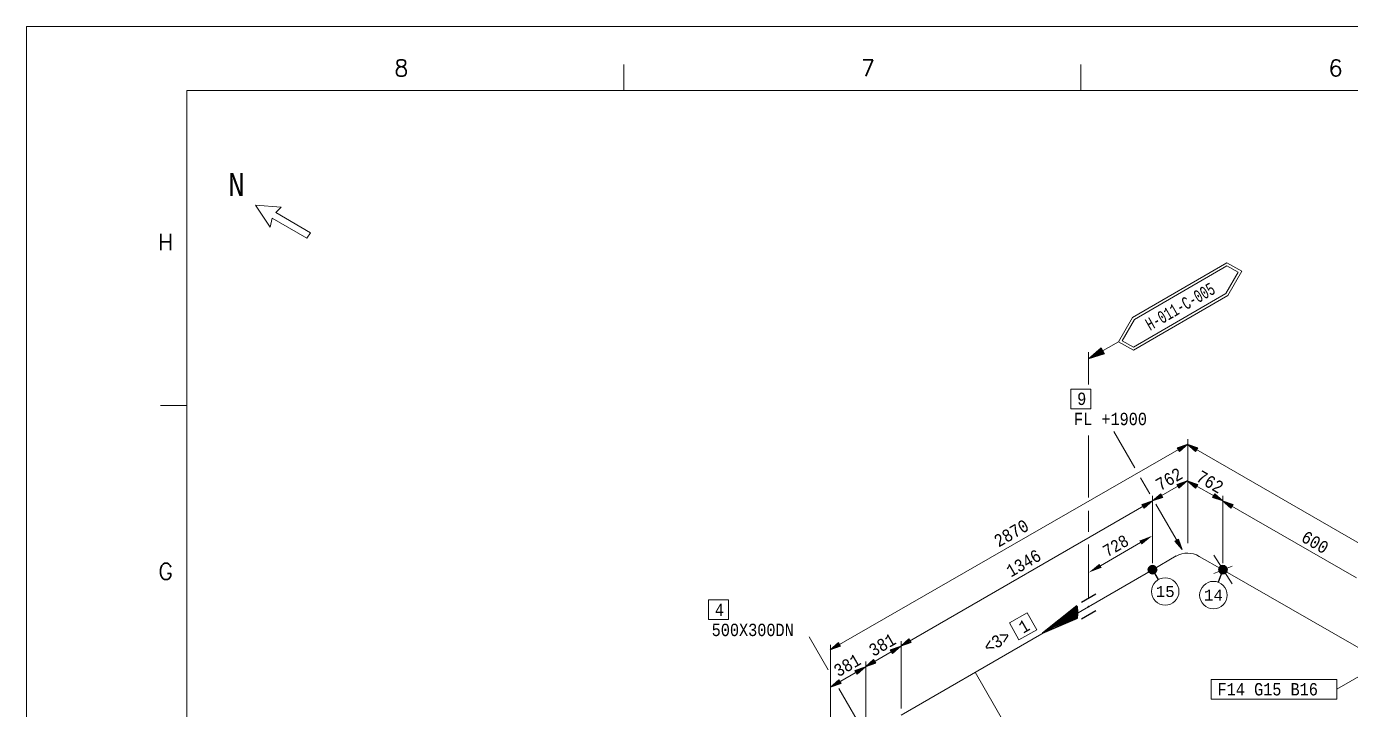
# Model space of a CAD drawing. Extents: x 0 to 841, y 0 to 594.
# Drawn here: x 0 to 289, y 444.9 to 594 of the extents above; entities that cross this region are included whole.
import ezdxf
from ezdxf.enums import TextEntityAlignment as Align

# ---------------------------------------------------------------- set-up
doc = ezdxf.new("R2010")
doc.units = 0
doc.header["$LTSCALE"] = 7
doc.header["$MEASUREMENT"] = 0
doc.layers.get('0').update_dxf_attribs({"lineweight": 9})
for name, color, linetype, lineweight in [('1', 7, 'Continuous', 9), ('3', 7, 'Continuous', 9), ('4', 7, 'Continuous', 9), ('42', 7, 'Continuous', 9), ('T-TEXT1', 7, 'Continuous', 9)]:
    doc.layers.add(name, color=color, linetype=linetype, lineweight=lineweight)
for name, color, linetype in [('2', 2, 'Continuous'), ('FAB', 2, 'Continuous'), ('SH', 4, 'Continuous'), ('SUPT', 4, 'Continuous')]:
    doc.layers.add(name, color=color, linetype=linetype)
doc.styles.add('MARKING', font='monotxt.shx', dxfattribs={"width": 0.85, "height": 2.6})
doc.styles.add('ROMANS', font='romans.shx')
doc.styles.get("Standard").update_dxf_attribs({"font": 'txt.shx'})
doc.styles.add('TXT', font='monotxt.shx')
doc.dimstyles.get("Standard").update_dxf_attribs({"dimtxt": 0.18, "dimasz": 0.18, "dimexe": 0.18, "dimexo": 0.0625, "dimgap": 0.09, "dimtad": 0, "dimtih": 1, "dimtoh": 1, "dimdec": 4, "dimzin": 0, "dimdsep": 46, "dimtxsty": 'Standard', "dimcen": 0.09, "dimadec": 0, "dimazin": 0, "dimtfac": 1, "dimtdec": 4, "dimtofl": 0, "dimtmove": 0, "dimatfit": 0, "dimfxl": 1, "dimtolj": 1, "dimtzin": 0, "dimarcsym": 0})

# ---------------------------------------------------------------- blocks, each defined once
blk = doc.blocks.new('ARO_W1')
at = {"layer": '2', "color": 2, "linetype": 'Continuous'}
blk.add_lwpolyline([(1.075, 0.6125), (1.2375, 0.4875), (0, 0), (0.925, 0.6875), (1.225, 0.5125), (0.1, 0.0625), (0.925, 0.6875), (1.2, 0.525), (0.225, 0.1125), (0.9375, 0.675), (1.175, 0.5375), (0.325, 0.175), (0.975, 0.6625), (1.15, 0.5625), (0.425, 0.225), (0.9875, 0.6625), (1.1375, 0.5625), (0.525, 0.3), (1, 0.6375), (1.1, 0.575), (0.625, 0.35), (1.0375, 0.625), (1.0875, 0.5875), (0.725, 0.4125), (1.05, 0.6125), (1.075, 0.6125), (0, 0)], dxfattribs=at)
blk = doc.blocks.new('L6')
at = {"layer": 'SH', "color": 4}
for p, q in [((1.58, 2.73), (-1.54, 0.93)), ((1.58, -0.91), (-1.54, -2.71))]:
    blk.add_line(p, q, dxfattribs=at)
at = {"layer": 'SUPT', "lineweight": 0}
blk.add_circle((0, 0), 0.0769, dxfattribs=at)
blk = doc.blocks.new('*D10')
at = {"layer": 'Defpoints', "color": 0, "linetype": 'Continuous', "lineweight": 0}
for p in [(245.72, 484.2), (245.72, 482.87), (231.8, 469.22)]:
    blk.add_point(p, dxfattribs=at)
at = {"layer": 'SUPT', "color": 4, "linetype": 'Continuous', "lineweight": 0}
for p, q in [((245.72, 484.2), (245.72, 481.14)), ((234.39, 476.33), (243.12, 481.37)), ((231.8, 469.22), (231.8, 476.56))]:
    blk.add_line(p, q, dxfattribs=at)
for points in [[(242.87, 481.8), (243.37, 480.94), (245.72, 482.87)], [(234.14, 476.76), (234.64, 475.9), (231.8, 474.83)]]:
    blk.add_solid(points, dxfattribs=at)
at = {"layer": 'SUPT', "color": 4, "linetype": 'Continuous', "lineweight": 0, "insert": (237.71, 480.67), "char_height": 2.6, "attachment_point": 5, "rotation": 30, "style": 'MARKING'}
blk.add_mtext('\\A1;728', dxfattribs=at)
blk = doc.blocks.new('TRI')
at = {"lineweight": 0}
blk.add_hatch(color=4, dxfattribs=at).paths.add_polyline_path([(340.4, 360.05), (339.74, 356.85), (341.07, 356.85)])
at = {"layer": 'SUPT', "lineweight": 0}
blk.add_line((340.4, 360.05), (339.74, 356.85), dxfattribs=at)
blk.add_lwpolyline([(340.4, 360.05), (341.07, 356.85), (339.74, 356.85), (340.4, 360.05), (341.07, 356.85)], dxfattribs=at)

msp = doc.modelspace()

# ---------------------------------------------------------------- linework, layer by layer
at = {"color": 2, "linetype": 'Continuous', "lineweight": 0}
msp.add_line((190.88, 447.46), (190.88, 453.3), dxfattribs=at)
at = {"layer": '1', "color": 1, "linetype": 'Continuous', "lineweight": 0}
for p, q in [((250.92, 478.45), (245.72, 475.45)), ((261.12, 475.45), (255.92, 478.35)), ((245.72, 475.45), (190.88, 443.75)), ((299.28, 453.46), (261.12, 475.45))]:
    msp.add_line(p, q, dxfattribs=at)
msp.add_arc((253.35, 474.05), 5.03, 59.0362, 119.249, dxfattribs=at)
at = {"layer": '3', "color": 2, "linetype": 'Continuous', "lineweight": 0}
for p, q in [((175.38, 457.95), (253.42, 502.85)), ((253.32, 502.85), (541.7, 336.63)), ((253.42, 503.95), (253.42, 481.25)), ((245.72, 490.45), (253.32, 494.85)), ((253.32, 494.85), (261.12, 490.45)), ((245.72, 491.55), (245.72, 476.85)), ((261.12, 491.55), (261.12, 476.85)), ((190.78, 458.75), (245.72, 490.45)), ((261.02, 490.45), (290.26, 473.65)), ((190.88, 459.85), (190.88, 445.15)), ((175.48, 459.05), (175.48, 437.55)), ((183.08, 454.25), (190.78, 458.75)), ((175.48, 449.85), (183.08, 454.25)), ((183.18, 455.45), (183.18, 440.75))]:
    msp.add_line(p, q, dxfattribs=at)
for points in [[(227.89, 510.58), (232.29, 510.58), (232.29, 514.88), (227.89, 514.88), (227.89, 510.58)], [(251.12, 502.05), (253.42, 502.85), (251.62, 501.25), (251.12, 502.05)], [(251.22, 501.95), (253.42, 502.85), (251.52, 501.35)], [(251.22, 501.85), (253.42, 502.85), (251.52, 501.45)], [(251.32, 501.75), (253.42, 502.85), (251.42, 501.55)], [(255.12, 501.25), (253.32, 502.85), (255.62, 502.05), (255.12, 501.25)], [(255.22, 501.35), (253.32, 502.85), (255.52, 501.95)], [(255.22, 501.45), (253.32, 502.85), (255.52, 501.85)], [(255.32, 501.55), (253.32, 502.85), (255.42, 501.75)], [(251.02, 494.05), (253.32, 494.85), (251.52, 493.25), (251.02, 494.05)], [(251.12, 493.95), (253.32, 494.85), (251.42, 493.35)], [(251.12, 493.85), (253.32, 494.85), (251.42, 493.45)], [(251.22, 493.75), (253.32, 494.85), (251.32, 493.55)], [(255.12, 493.25), (253.32, 494.85), (255.62, 494.05), (255.12, 493.25)], [(255.22, 493.35), (253.32, 494.85), (255.52, 493.95)], [(255.22, 493.45), (253.32, 494.85), (255.52, 493.85)], [(255.32, 493.55), (253.32, 494.85), (255.42, 493.75)], [(248.02, 491.25), (245.72, 490.45), (247.52, 492.05), (248.02, 491.25)], [(247.92, 491.35), (245.72, 490.45), (247.62, 491.95)], [(247.92, 491.45), (245.72, 490.45), (247.62, 491.85)], [(247.82, 491.55), (245.72, 490.45), (247.72, 491.75)], [(259.32, 492.05), (261.12, 490.45), (258.82, 491.25), (259.32, 492.05)], [(259.22, 491.95), (261.12, 490.45), (258.92, 491.35)], [(259.22, 491.85), (261.12, 490.45), (258.92, 491.45)], [(259.12, 491.75), (261.12, 490.45), (259.02, 491.55)], [(243.42, 489.65), (245.72, 490.45), (243.92, 488.85), (243.42, 489.65)], [(243.52, 489.55), (245.72, 490.45), (243.82, 488.95)], [(243.52, 489.45), (245.72, 490.45), (243.82, 489.05)], [(243.62, 489.35), (245.72, 490.45), (243.72, 489.15)], [(262.82, 488.85), (261.02, 490.45), (263.32, 489.65), (262.82, 488.85)], [(262.92, 488.95), (261.02, 490.45), (263.22, 489.55)], [(262.92, 489.05), (261.02, 490.45), (263.22, 489.45)], [(263.02, 489.15), (261.02, 490.45), (263.12, 489.35)], [(251.43, 482.13), (252.19, 479.84), (250.6, 481.69), (251.43, 482.13)], [(251.3, 482.09), (252.19, 479.84), (250.74, 481.72)], [(251.25, 482.01), (252.19, 479.84), (250.79, 481.81)], [(251.11, 481.97), (252.19, 479.84), (250.92, 481.85)], [(148.82, 464.56), (153.22, 464.56), (153.22, 468.86), (148.82, 468.86), (148.82, 464.56)], [(216.6, 460.15), (220.5, 462.35), (218.4, 466.05), (214.5, 463.85), (216.6, 460.15)], [(177.68, 458.75), (175.38, 457.95), (177.18, 459.55), (177.68, 458.75)], [(177.58, 458.85), (175.38, 457.95), (177.28, 459.45)], [(193.08, 459.55), (190.78, 458.75), (192.58, 460.35), (193.08, 459.55)], [(192.98, 459.65), (190.78, 458.75), (192.68, 460.25)], [(192.98, 459.75), (190.78, 458.75), (192.68, 460.15)], [(192.88, 459.85), (190.78, 458.75), (192.78, 460.05)], [(177.58, 458.95), (175.38, 457.95), (177.28, 459.35)], [(177.48, 459.05), (175.38, 457.95), (177.38, 459.25)], [(188.48, 457.95), (190.78, 458.75), (188.98, 457.15), (188.48, 457.95)], [(188.58, 457.85), (190.78, 458.75), (188.88, 457.25)], [(188.58, 457.75), (190.78, 458.75), (188.88, 457.35)], [(188.68, 457.65), (190.78, 458.75), (188.78, 457.45)], [(180.78, 453.45), (183.08, 454.25), (181.28, 452.65), (180.78, 453.45)], [(180.88, 453.35), (183.08, 454.25), (181.18, 452.75)], [(180.88, 453.25), (183.08, 454.25), (181.18, 452.85)], [(180.98, 453.15), (183.08, 454.25), (181.08, 452.95)], [(185.38, 455.05), (183.08, 454.25), (184.88, 455.85), (185.38, 455.05)], [(185.28, 455.15), (183.08, 454.25), (184.98, 455.75)], [(185.28, 455.25), (183.08, 454.25), (184.98, 455.65)], [(185.18, 455.35), (183.08, 454.25), (185.08, 455.55)], [(177.78, 450.65), (175.48, 449.85), (177.28, 451.45), (177.78, 450.65)], [(177.68, 450.75), (175.48, 449.85), (177.38, 451.35)], [(177.68, 450.85), (175.48, 449.85), (177.38, 451.25)], [(177.58, 450.95), (175.48, 449.85), (177.48, 451.15)], [(258.53, 447.21), (285.93, 447.21), (285.93, 451.51), (258.53, 451.51), (258.53, 447.21)]]:
    msp.add_lwpolyline(points, dxfattribs=at)
at = {"layer": '4', "color": 2, "linetype": 'Continuous', "lineweight": 0}
msp.add_lwpolyline([(49.99, 554.99), (53.19, 550.19), (53.59, 552.19), (61.19, 547.79), (61.99, 548.99), (54.39, 553.39), (55.59, 554.59), (49.99, 554.99)], dxfattribs=at)
at = {"layer": '42', "color": 3, "linetype": 'Continuous', "lineweight": 0}
for p, q in [((130.35, 580), (130.35, 585.73)), ((230.09, 585.73), (230.09, 580)), ((35, 511.27), (29.27, 511.27))]:
    msp.add_line(p, q, dxfattribs=at)
for points in [[(0, 0), (841, 0), (841, 594), (0, 594)], [(35, 580), (827, 580), (827, 14), (35, 14)]]:
    msp.add_lwpolyline(points, close=True, dxfattribs=at)
at = {"layer": 'FAB', "lineweight": 0}
for p, q in [((241.9, 497.67), (237.29, 505.65)), ((245.16, 492.03), (243.14, 495.53)), ((252.19, 479.84), (246.46, 489.76)), ((174.93, 453.64), (170.79, 460.8)), ((297.18, 455.86), (285.93, 449.36)), ((183.18, 439.35), (177.32, 449.5))]:
    msp.add_line(p, q, dxfattribs=at)
at = {"layer": 'FAB'}
for p, q in [((245.72, 475.45), (246.99, 473.29)), ((261.12, 475.45), (260.09, 472.72))]:
    msp.add_line(p, q, dxfattribs=at)
at = {"layer": 'FAB', "linetype": 'Continuous', "lineweight": 0}
msp.add_line((207.04, 453.09), (213.54, 441.83), dxfattribs=at)
at = {"layer": 'FAB', "color": 2, "linetype": 'Continuous', "lineweight": 0}
for centre in [(248.51, 470.7), (259.03, 469.91)]:
    msp.add_circle(centre, 3, dxfattribs=at)
at = {"layer": 'SUPT', "linetype": 'Continuous', "lineweight": 0}
msp.add_line((238.33, 525.2), (231.8, 521.44), dxfattribs=at)
at = {"layer": 'SUPT', "lineweight": 0}
for p, q in [((231.8, 522.94), (231.8, 515.86)), ((231.8, 504.71), (231.8, 491.19)), ((231.8, 488.29), (231.8, 483.74)), ((231.8, 480.99), (231.8, 476.58))]:
    msp.add_line(p, q, dxfattribs=at)
at = {"layer": 'SUPT', "linetype": 'Continuous', "lineweight": 0}
for points in [[(241.38, 530.48), (238.33, 525.2), (241.57, 523.39), (262.17, 535.31), (265.23, 540.58), (261.99, 542.39)], [(261.99, 541.74), (241.8, 530.06), (239.1, 525.42), (241.56, 524.04), (261.76, 535.72), (264.45, 540.37)]]:
    msp.add_lwpolyline(points, close=True, dxfattribs=at)
at = {"layer": 'T-TEXT1', "color": 2, "linetype": 'Continuous', "lineweight": 0}
for p, q in [((259.1, 478.64), (263.1, 472.34)), ((259.1, 474.64), (263.1, 476.24))]:
    msp.add_line(p, q, dxfattribs=at)
for points in [[(245.72, 476.45), (245.92, 476.35), (246.02, 476.35), (246.22, 476.25), (246.32, 476.15), (246.42, 476.05), (246.52, 475.95), (246.62, 475.75), (246.62, 475.65), (246.72, 475.45), (246.62, 475.25), (246.62, 475.15), (246.52, 474.95), (246.42, 474.85), (246.32, 474.75), (246.22, 474.65), (246.02, 474.55), (245.92, 474.55), (245.72, 474.55), (245.52, 474.55), (245.42, 474.55), (245.22, 474.65), (245.12, 474.75), (245.02, 474.85), (244.92, 474.95), (244.82, 475.15), (244.82, 475.25), (244.82, 475.45), (244.82, 475.65), (244.82, 475.75), (244.92, 475.95), (245.02, 476.05), (245.12, 476.15), (245.22, 476.25), (245.42, 476.35), (245.52, 476.35), (245.72, 476.45), (245.72, 476.45), (245.92, 476.35), (245.72, 474.45), (245.52, 474.55), (245.72, 476.45), (245.92, 476.35), (246.02, 476.35), (245.52, 474.55), (245.42, 474.55), (245.92, 476.35), (246.02, 476.35), (246.22, 476.25), (245.42, 474.55), (245.22, 474.65), (246.02, 476.35), (246.22, 476.25), (246.32, 476.15), (245.22, 474.65), (245.12, 474.75), (246.22, 476.25), (246.32, 476.15), (246.42, 476.05), (245.12, 474.75), (245.02, 474.85), (246.32, 476.15), (246.42, 476.05), (246.52, 475.95), (245.02, 474.85), (244.92, 474.95), (246.42, 476.05), (246.52, 475.95), (246.62, 475.75), (244.92, 474.95), (244.82, 475.15), (246.52, 475.95), (246.62, 475.75), (246.62, 475.65), (244.82, 475.15), (244.82, 475.25), (246.62, 475.75), (246.62, 475.65), (246.72, 475.45), (244.82, 475.25), (244.72, 475.45), (246.62, 475.65), (246.72, 475.45), (246.62, 475.25), (244.72, 475.45), (244.82, 475.65), (246.72, 475.45), (246.62, 475.25), (246.62, 475.15), (244.82, 475.65), (244.82, 475.75), (246.62, 475.25), (246.62, 475.15), (246.52, 474.95), (244.82, 475.75), (244.92, 475.95), (246.62, 475.15)], [(246.62, 475.15), (246.52, 474.95), (246.42, 474.85), (244.92, 475.95), (245.02, 476.05), (246.52, 474.95), (246.42, 474.85), (246.32, 474.75), (245.02, 476.05), (245.12, 476.15), (246.42, 474.85), (246.32, 474.75), (246.22, 474.65), (245.12, 476.15), (245.22, 476.25), (246.32, 474.75), (246.22, 474.65), (246.02, 474.55), (245.22, 476.25), (245.42, 476.35), (246.22, 474.65), (246.02, 474.55), (245.92, 474.55), (245.42, 476.35), (245.52, 476.35), (246.02, 474.55), (245.92, 474.55), (245.72, 474.45), (245.52, 476.35), (245.72, 476.45), (245.92, 474.55)], [(261.12, 476.45), (261.32, 476.35), (261.42, 476.35), (261.62, 476.25), (261.72, 476.15), (261.82, 476.05), (261.92, 475.95), (262.02, 475.75), (262.02, 475.65), (262.12, 475.45), (262.02, 475.25), (262.02, 475.15), (261.92, 474.95), (261.82, 474.85), (261.72, 474.75), (261.62, 474.65), (261.42, 474.55), (261.32, 474.55), (261.12, 474.55), (260.92, 474.55), (260.82, 474.55), (260.62, 474.65), (260.52, 474.75), (260.42, 474.85), (260.32, 474.95), (260.22, 475.15), (260.22, 475.25), (260.22, 475.45), (260.22, 475.65), (260.22, 475.75), (260.32, 475.95), (260.42, 476.05), (260.52, 476.15), (260.62, 476.25), (260.82, 476.35), (260.92, 476.35), (261.12, 476.45), (261.12, 476.45), (261.32, 476.35), (261.12, 474.45), (260.92, 474.55), (261.12, 476.45), (261.32, 476.35), (261.42, 476.35), (260.92, 474.55), (260.82, 474.55), (261.32, 476.35), (261.42, 476.35), (261.62, 476.25), (260.82, 474.55), (260.62, 474.65), (261.42, 476.35), (261.62, 476.25), (261.72, 476.15), (260.62, 474.65), (260.52, 474.75), (261.62, 476.25), (261.72, 476.15), (261.82, 476.05), (260.52, 474.75), (260.42, 474.85), (261.72, 476.15), (261.82, 476.05), (261.92, 475.95), (260.42, 474.85), (260.32, 474.95), (261.82, 476.05), (261.92, 475.95), (262.02, 475.75), (260.32, 474.95), (260.22, 475.15), (261.92, 475.95), (262.02, 475.75), (262.02, 475.65), (260.22, 475.15), (260.22, 475.25), (262.02, 475.75), (262.02, 475.65), (262.12, 475.45), (260.22, 475.25), (260.12, 475.45), (262.02, 475.65), (262.12, 475.45), (262.02, 475.25), (260.12, 475.45), (260.22, 475.65), (262.12, 475.45), (262.02, 475.25), (262.02, 475.15), (260.22, 475.65), (260.22, 475.75), (262.02, 475.25), (262.02, 475.15), (261.92, 474.95), (260.22, 475.75), (260.32, 475.95), (262.02, 475.15)], [(262.02, 475.15), (261.92, 474.95), (261.82, 474.85), (260.32, 475.95), (260.42, 476.05), (261.92, 474.95), (261.82, 474.85), (261.72, 474.75), (260.42, 476.05), (260.52, 476.15), (261.82, 474.85), (261.72, 474.75), (261.62, 474.65), (260.52, 476.15), (260.62, 476.25), (261.72, 474.75), (261.62, 474.65), (261.42, 474.55), (260.62, 476.25), (260.82, 476.35), (261.62, 474.65), (261.42, 474.55), (261.32, 474.55), (260.82, 476.35), (260.92, 476.35), (261.42, 474.55), (261.32, 474.55), (261.12, 474.45), (260.92, 476.35), (261.12, 476.45), (261.32, 474.55)]]:
    msp.add_lwpolyline(points, dxfattribs=at)

# ---------------------------------------------------------------- block references
at = {"layer": 'FAB', "color": 2, "linetype": 'Continuous', "xscale": -7.200000000000038, "yscale": 7.200000000000045, "zscale": 7.199999999999999, "rotation": 239.9999999999989}
msp.add_blockref('ARO_W1', (221.76, 461.6), dxfattribs=at)
at = {"layer": 'SUPT', "linetype": 'Continuous', "lineweight": 0, "xscale": 1.124999999999988, "yscale": 1.125, "zscale": 1.125, "rotation": 119.8899551977762}
msp.add_blockref('TRI', (773.82, 391.28), dxfattribs=at)
at = {"layer": 'SUPT', "lineweight": 0}
msp.add_blockref('L6', (231.78, 467.39), dxfattribs=at)

# ---------------------------------------------------------------- texts
at = {"layer": '3', "color": 2, "linetype": 'Continuous', "lineweight": 0, "style": 'TXT', "width": 0.851861}
for s, p in [('9', (229.3, 511.4)), ('FL +1900', (228.6, 507)), ('4', (150.23, 465.37)), ('500X300DN', (149.53, 460.97)), ('F14 G15 B16', (259.94, 448.02))]:
    msp.add_text(s, height=2.7, dxfattribs=at).set_placement(p)
for s, rotation, p in [('762', 30, (247.43, 492.56)), ('762', 330, (255.03, 494.95)), ('2870', 30, (212.15, 480.27)), ('600', 330, (277.96, 481.77)), ('1346', 30, (214.82, 473.73)), ('1', 30, (217.51, 461.46)), ('381', 30, (184.84, 456.41)), ('<3>', 30, (209.88, 457.16)), ('381', 30, (177.19, 451.96))]:
    msp.add_text(s, height=2.7, rotation=rotation, dxfattribs=at).set_placement(p)
at = {"layer": '4', "color": 2, "linetype": 'Continuous', "lineweight": 0, "style": 'TXT', "width": 0.839996}
msp.add_text('N', height=5, dxfattribs=at).set_placement((44, 557))
at = {"layer": '42', "color": 3, "linetype": 'Continuous', "lineweight": 0, "style": 'ROMANS'}
for s, height, width, p in [('8', 3.58, 1.001426, (81.81, 584.94)), ('7', 3.58, 1.001426, (183.66, 584.94)), ('6', 3.58, 1.001426, (285.68, 584.94)), ('H', 3.57, 1.001449, (30.38, 546.95)), ('G', 3.57, 1.001449, (30.38, 475.07))]:
    msp.add_text(s, height=height, dxfattribs=dict(at, width=width)).set_placement(p, align=Align.MIDDLE)
at = {"layer": 'FAB', "color": 2, "linetype": 'Continuous', "lineweight": 0, "style": 'TXT'}
for s, p in [('15', (248.51, 470.7)), ('14', (259.03, 469.91))]:
    msp.add_text(s, height=2.4, dxfattribs=at).set_placement(p, align=Align.MIDDLE_CENTER)
at = {"layer": 'SUPT', "linetype": 'Continuous', "lineweight": 0, "style": 'TXT', "width": 0.65}
msp.add_text('H-011-C-005', height=2.7, rotation=30, dxfattribs=at).set_placement((251.78, 532.89), align=Align.MIDDLE_CENTER)

# ---------------------------------------------------------------- dimensions: what is measured, and where the dimension line sits
at = {"layer": 'SUPT', "linetype": 'Continuous', "lineweight": 0}
dim = msp.add_linear_dim(base=(245.72, 482.87), p1=(231.8, 469.22), p2=(245.72, 484.2), angle=210, text='728', dimstyle='Standard', override={"dimtxt": 2.6, "dimasz": 3, "dimexe": 1.5, "dimexo": 0, "dimgap": 0.8, "dimtad": 1, "dimtih": 0, "dimdec": 0, "dimdsep": 0, "dimtxsty": 'MARKING', "dimclrd": 4, "dimclre": 4, "dimclrt": 4, "dimatfit": 3, "dimlwd": 0, "dimlwe": 0}, dxfattribs=at)
dim.commit()
dim.dimension.update_dxf_attribs({"geometry": '*D10', "text_midpoint": (237.71, 480.67)})

doc.saveas('drawing.dxf')
